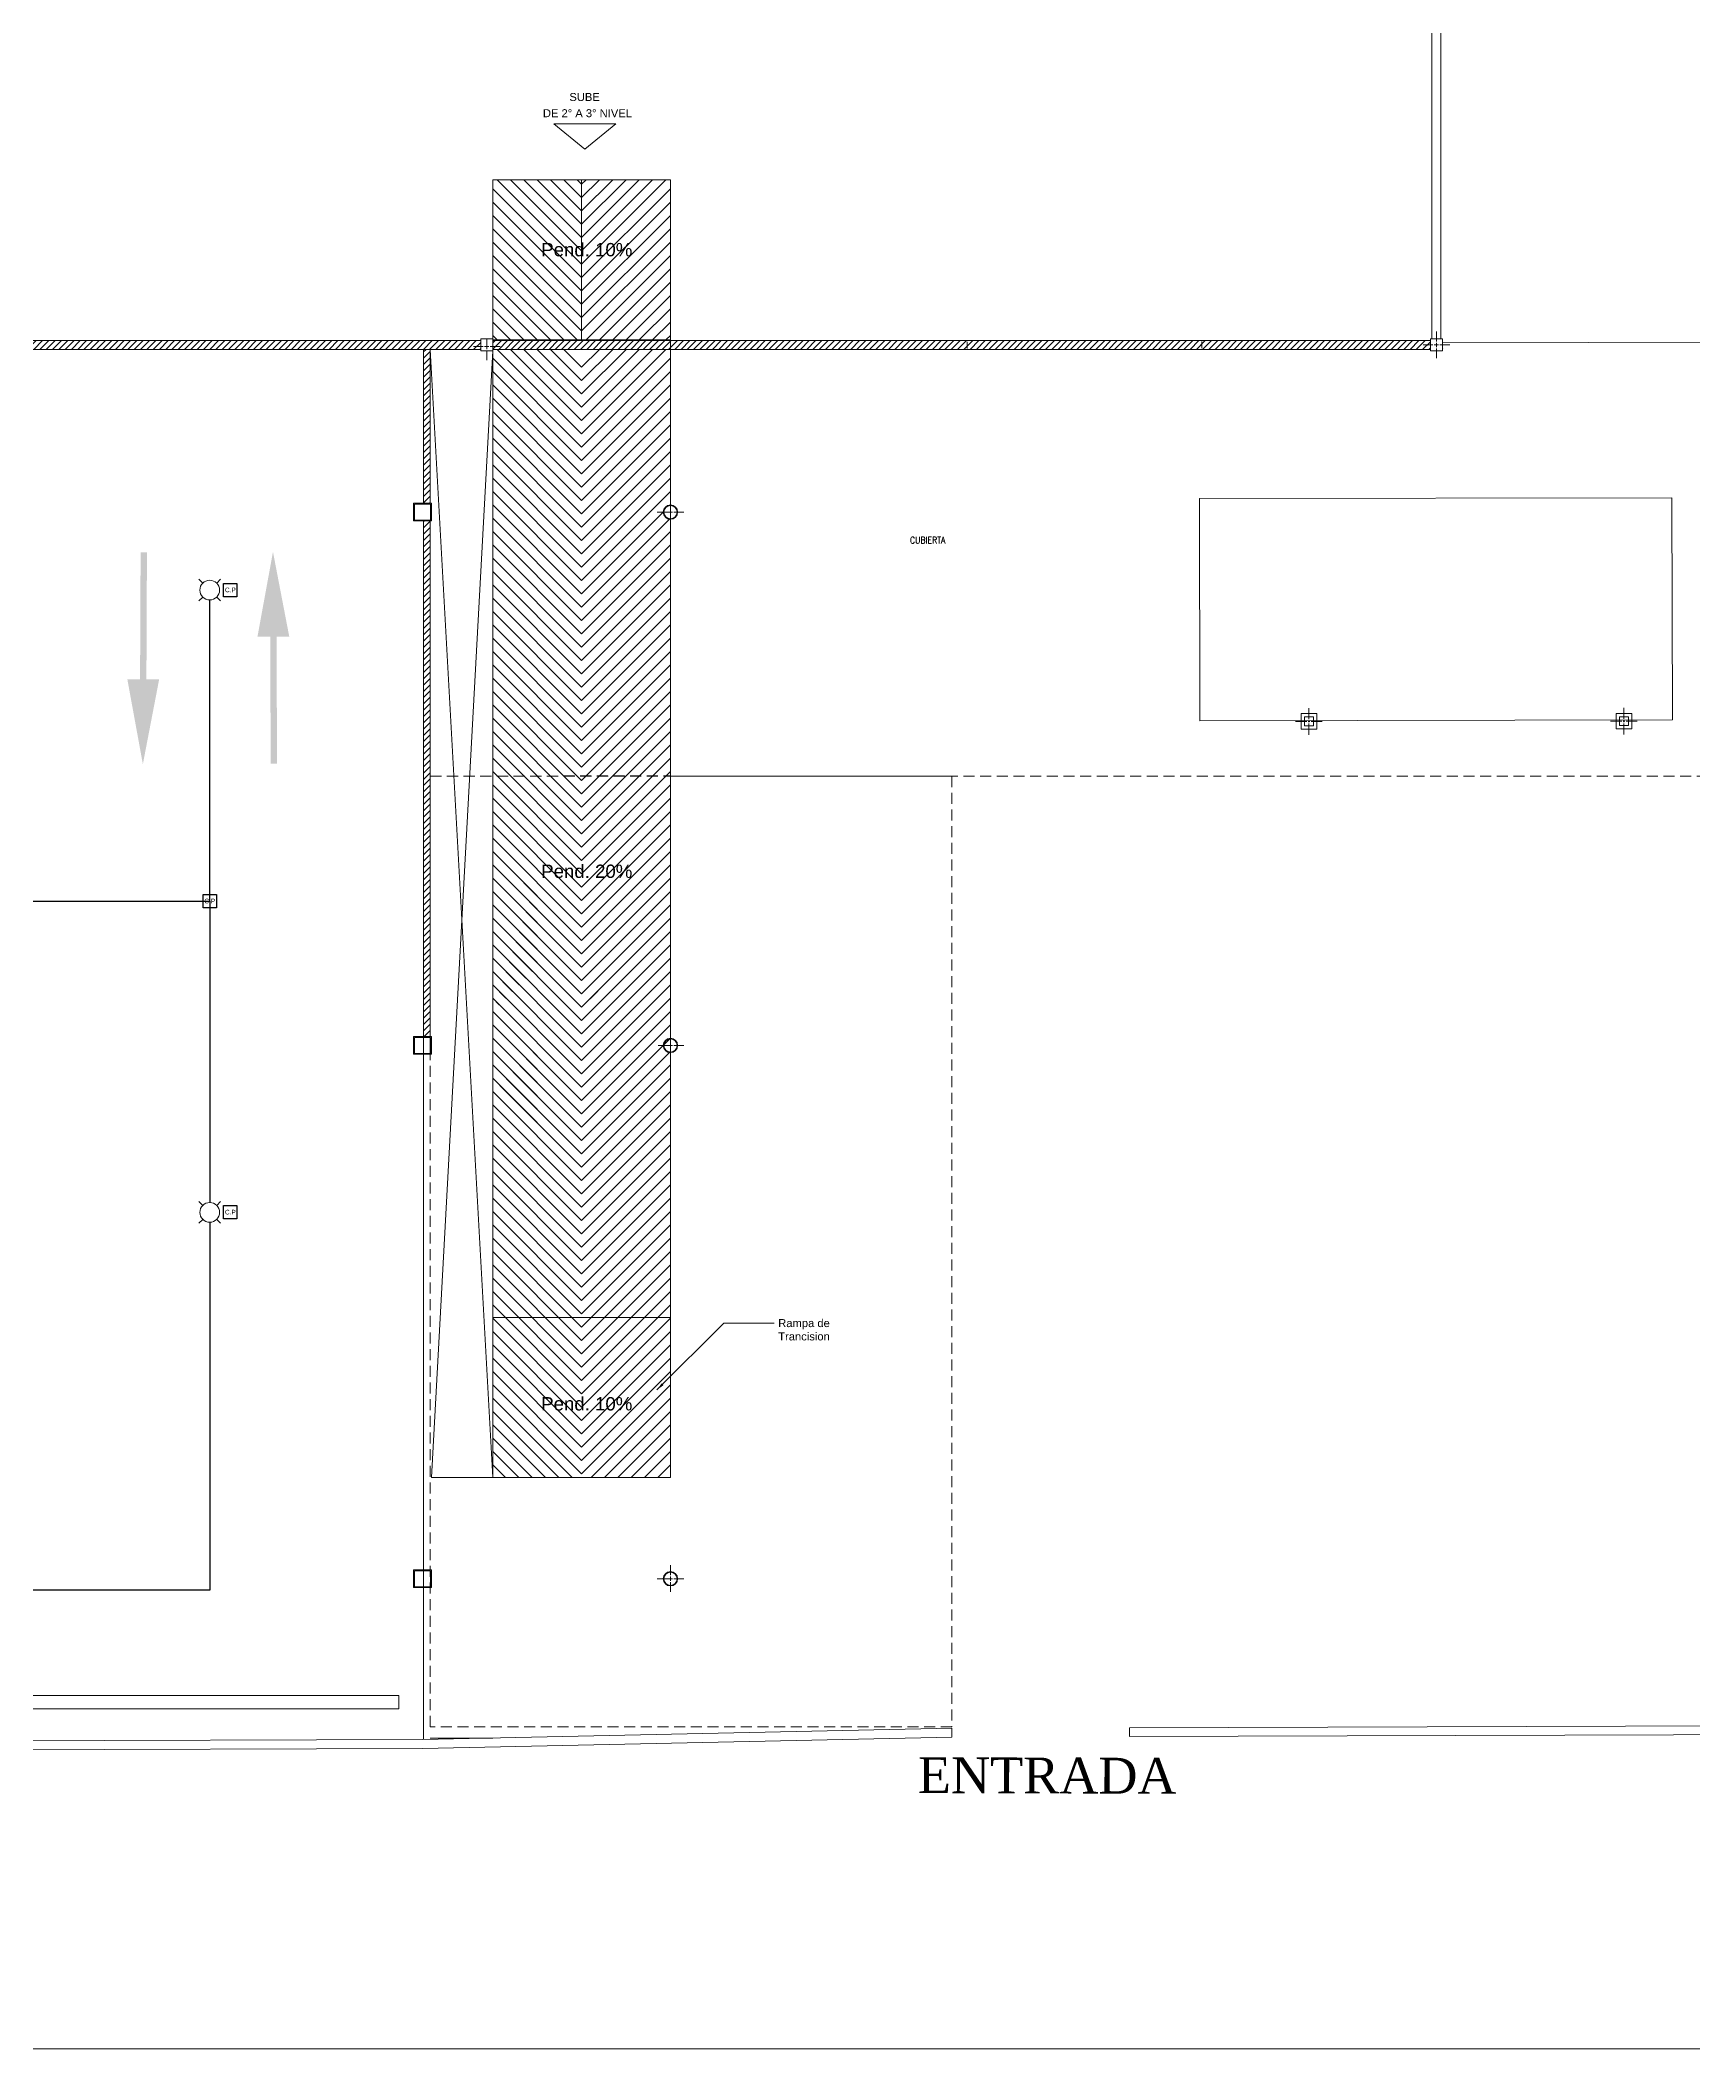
# Model space of a CAD drawing. Header units: millimetres. Extents: x 1010 to 1494, y -119 to 564.
# Drawn here: x 1233.29 to 1270.48, y -119.15 to -73.96 of the extents above; entities that cross this region are included whole.
import ezdxf
from ezdxf.enums import TextEntityAlignment as Align

# ---------------------------------------------------------------- set-up
doc = ezdxf.new("R2010")
doc.units = ezdxf.units.MM
doc.linetypes.add('HIDDEN', pattern=[0.375, 0.25, -0.125])
doc.layers.get('0').update_dxf_attribs({"lineweight": 9})
for name, color, linetype, lineweight in [('Arquitectónico Bloqueado', 9, 'Continuous', 9), ('AS_0', 7, 'Continuous', 9), ('AS_DETECCION_P2', 7, 'Continuous', 30)]:
    doc.layers.add(name, color=color, linetype=linetype, lineweight=lineweight)
doc.styles.add('Arial_400', font='arial.ttf')
doc.styles.add('ROMANS', font='romans', dxfattribs={"width": 0.7})
doc.styles.get("Standard").update_dxf_attribs({"font": 'arial.ttf'})
doc.dimstyles.get("Standard").update_dxf_attribs({"dimtxt": 0.18, "dimasz": 0.18, "dimexe": 0.18, "dimexo": 0.0625, "dimgap": 0.09, "dimtad": 0, "dimtih": 1, "dimtoh": 1, "dimdec": 4, "dimzin": 0, "dimdsep": 46, "dimtxsty": 'Standard', "dimcen": 0.09, "dimadec": 0, "dimazin": 0, "dimtfac": 1, "dimtdec": 4, "dimtofl": 0, "dimtmove": 0, "dimatfit": 3, "dimfxl": 1, "dimtolj": 1, "dimtzin": 0, "dimarcsym": 0})
pattern_1 = [(45, (1013.50005, -119.11496), (-0.07071068, 0.07071068), [])]

# ---------------------------------------------------------------- blocks, each defined once
blk = doc.blocks.new('Caja de Paso')
at = {"layer": 'AS_DETECCION_P2', "color": 1}
blk.add_lwpolyline([(1225.809, 42.937), (1226.109, 42.937), (1226.109, 42.637), (1225.809, 42.637), (1225.809, 42.937)], dxfattribs=at)
at = {"layer": 'AS_0', "color": 1, "linetype": 'Continuous', "style": 'Arial_400'}
blk.add_attdef('C.P', text='', height=0.105, dxfattribs=at).set_placement((1225.962, 42.791), align=Align.MIDDLE_CENTER)
blk = doc.blocks.new('AS_Strobe-CEILING')
at = {"color": 0, "linetype": 'Continuous', "lineweight": 20}
for p, q in [((-0.105, 0.105), (-0.163, 0.163)), ((0.105, 0.105), (0.163, 0.163)), ((-0.105, -0.105), (-0.163, -0.163)), ((0.105, -0.105), (0.163, -0.163))]:
    blk.add_line(p, q, dxfattribs=at)
blk.add_ellipse((0, 0), major_axis=(0.148, 0), ratio=1, dxfattribs=at)
blk = doc.blocks.new('Base Arquitectónico 2do Piso')
at = {"layer": 'Arquitectónico Bloqueado', "transparency": 33554536}
h = blk.add_hatch(dxfattribs=at)
h.set_pattern_fill('_USER', color=256, scale=0.1, angle=45, pattern_type=0)
h.set_pattern_definition(pattern_1)
h.paths.add_polyline_path([(1226.153, -80.714), (1226.153, -80.914), (1243.203, -80.914), (1243.203, -80.714)])
h = blk.add_hatch(dxfattribs=at)
h.set_pattern_fill('_USER', color=256, scale=0.1, angle=45, pattern_type=0)
h.set_pattern_definition(pattern_1)
h.paths.add_polyline_path([(1243.473, -80.714), (1243.473, -80.914), (1264.573, -80.914), (1264.573, -80.714)])
h = blk.add_hatch(dxfattribs=at)
h.set_pattern_fill('_USER', color=256, scale=0.1, angle=45, pattern_type=0)
h.set_pattern_definition([(45, (1184.90831, -125.11128), (-0.07071068, 0.07071068), [])])
h.paths.add_polyline_path([(1242.068, -88.118), (1241.918, -88.118), (1241.918, -96.395), (1242.068, -96.395)])
h.paths.add_polyline_path([(1242.068, -84.774), (1241.918, -84.774), (1241.918, -88.118), (1242.068, -88.118)])
h.paths.add_polyline_path([(1241.918, -84.374), (1242.068, -84.374), (1242.068, -80.914), (1241.918, -80.914)])
at = {"layer": 'Arquitectónico Bloqueado', "linetype": 'Continuous', "lineweight": 30, "ltscale": 0.5}
for points in [[(1235.601, -90.245), (1235.252, -88.337), (1235.538, -88.338), (1235.55, -85.478), (1235.693, -85.479), (1235.681, -88.339), (1235.967, -88.34)], [(1238.529, -85.468), (1238.18, -87.376), (1238.466, -87.375), (1238.478, -90.235), (1238.621, -90.234), (1238.609, -87.374), (1238.895, -87.373)]]:
    blk.add_hatch(color=256, dxfattribs=at).paths.add_polyline_path(points, flags=16)
at = {"layer": 'Arquitectónico Bloqueado'}
for p, q in [((1245.546, -75.839), (1244.846, -75.839)), ((1244.846, -75.839), (1245.546, -76.411)), ((1245.546, -75.839), (1246.246, -75.839)), ((1246.246, -75.839), (1245.546, -76.411)), ((1245.473, -78.999), (1243.573, -77.099)), ((1245.473, -78.699), (1243.873, -77.099)), ((1245.473, -78.399), (1244.173, -77.099)), ((1245.473, -78.099), (1244.473, -77.099)), ((1245.473, -77.799), (1244.773, -77.099)), ((1245.473, -77.499), (1245.073, -77.099)), ((1245.473, -77.199), (1245.373, -77.099)), ((1245.473, -77.199), (1245.573, -77.099)), ((1245.473, -77.499), (1245.873, -77.099)), ((1245.473, -77.799), (1246.173, -77.099)), ((1245.473, -78.099), (1246.473, -77.099)), ((1245.473, -78.999), (1247.373, -77.099)), ((1245.473, -78.699), (1247.073, -77.099)), ((1245.473, -78.399), (1246.773, -77.099)), ((1245.473, -79.299), (1243.473, -77.299)), ((1245.473, -79.599), (1243.473, -77.599)), ((1245.473, -79.299), (1247.473, -77.299)), ((1245.473, -79.599), (1247.473, -77.599)), ((1245.473, -79.899), (1243.473, -77.899)), ((1245.473, -79.899), (1247.473, -77.899)), ((1245.473, -80.199), (1243.473, -78.199)), ((1245.473, -80.499), (1243.473, -78.499)), ((1245.473, -80.199), (1247.473, -78.199)), ((1245.473, -80.499), (1247.473, -78.499)), ((1245.373, -80.699), (1243.473, -78.799)), ((1245.573, -80.699), (1247.473, -78.799)), ((1245.073, -80.699), (1243.473, -79.099)), ((1244.773, -80.699), (1243.473, -79.399)), ((1245.873, -80.699), (1247.473, -79.099)), ((1246.173, -80.699), (1247.473, -79.399)), ((1244.473, -80.699), (1243.473, -79.699)), ((1246.473, -80.699), (1247.473, -79.699)), ((1244.173, -80.699), (1243.473, -79.999)), ((1243.873, -80.699), (1243.473, -80.299)), ((1246.773, -80.699), (1247.473, -79.999)), ((1247.073, -80.699), (1247.473, -80.299)), ((1243.258, -80.849), (1243.038, -80.849)), ((1243.388, -80.849), (1243.288, -80.849)), ((1243.338, -80.814), (1243.338, -80.679)), ((1243.338, -80.909), (1243.338, -80.809)), ((1243.338, -80.809), (1243.338, -80.859)), ((1243.638, -80.849), (1243.418, -80.849)), ((1243.573, -80.699), (1243.473, -80.599)), ((1243.473, -80.679), (1243.473, -106.299)), ((1247.373, -80.699), (1247.473, -80.599)), ((1247.473, -80.699), (1247.473, -106.299)), ((1254.153, -80.893), (1254.153, -80.743)), ((1259.43, -80.735), (1259.43, -80.885)), ((1264.628, -80.814), (1264.408, -80.814)), ((1264.758, -80.814), (1264.658, -80.814)), ((1264.708, -80.734), (1264.708, -80.51)), ((1264.708, -80.864), (1264.708, -80.764)), ((1264.708, -81.11), (1264.708, -80.894)), ((1265.008, -80.814), (1264.788, -80.814)), ((1284.229, -80.734), (1264.843, -80.762)), ((1241.918, -84.374), (1241.918, -80.914)), ((1242.068, -80.914), (1241.918, -80.914)), ((1242.068, -84.374), (1242.068, -80.914)), ((1242.068, -80.914), (1243.203, -80.914)), ((1242.068, -80.914), (1243.473, -106.299)), ((1242.093, -106.299), (1243.473, -80.949)), ((1243.338, -81.159), (1243.338, -80.939)), ((1245.473, -83.114), (1243.473, -81.114)), ((1245.473, -82.814), (1243.573, -80.914)), ((1245.473, -82.514), (1243.873, -80.914)), ((1245.473, -82.214), (1244.173, -80.914)), ((1245.473, -81.914), (1244.473, -80.914)), ((1245.473, -81.614), (1244.773, -80.914)), ((1245.473, -81.314), (1245.073, -80.914)), ((1245.473, -81.314), (1245.873, -80.914)), ((1245.473, -81.614), (1246.173, -80.914)), ((1245.473, -81.914), (1246.473, -80.914)), ((1245.473, -82.814), (1247.373, -80.914)), ((1245.473, -82.514), (1247.073, -80.914)), ((1245.473, -82.214), (1246.773, -80.914)), ((1245.473, -83.114), (1247.473, -81.114)), ((1264.862, -80.904), (1264.862, -80.903)), ((1245.473, -83.414), (1243.473, -81.414)), ((1245.473, -83.714), (1243.473, -81.714)), ((1245.473, -83.414), (1247.473, -81.414)), ((1245.473, -83.714), (1247.473, -81.714)), ((1245.473, -84.014), (1243.473, -82.014)), ((1245.473, -84.014), (1247.473, -82.014)), ((1245.473, -84.314), (1243.473, -82.314)), ((1245.473, -84.614), (1243.473, -82.614)), ((1245.473, -84.314), (1247.473, -82.314)), ((1245.473, -84.614), (1247.473, -82.614)), ((1245.473, -84.914), (1243.473, -82.914)), ((1245.473, -84.914), (1247.473, -82.914)), ((1245.473, -85.214), (1243.473, -83.214)), ((1245.473, -85.514), (1243.473, -83.514)), ((1245.473, -85.214), (1247.473, -83.214)), ((1245.473, -85.514), (1247.473, -83.514)), ((1245.473, -85.814), (1243.473, -83.814)), ((1245.473, -85.814), (1247.473, -83.814)), ((1245.473, -86.114), (1243.473, -84.114)), ((1245.473, -86.414), (1243.473, -84.414)), ((1245.473, -86.114), (1247.473, -84.114)), ((1247.473, -84.494), (1247.473, -84.27)), ((1241.918, -112.193), (1241.918, -84.774)), ((1242.068, -96.774), (1242.068, -84.774)), ((1245.473, -86.714), (1243.473, -84.714)), ((1245.473, -86.414), (1247.311, -84.576)), ((1245.473, -86.714), (1247.452, -84.735)), ((1247.393, -84.574), (1247.173, -84.574)), ((1247.418, -84.574), (1247.198, -84.574)), ((1247.523, -84.574), (1247.423, -84.574)), ((1247.523, -84.574), (1247.423, -84.574)), ((1247.473, -84.624), (1247.473, -84.524)), ((1247.473, -84.624), (1247.473, -84.524)), ((1247.473, -84.87), (1247.473, -84.654)), ((1247.473, -84.87), (1247.473, -84.654)), ((1247.773, -84.574), (1247.553, -84.574)), ((1247.773, -84.574), (1247.553, -84.574)), ((1245.473, -87.014), (1243.473, -85.014)), ((1245.473, -87.314), (1243.473, -85.314)), ((1245.473, -87.014), (1247.473, -85.014)), ((1245.473, -87.314), (1247.473, -85.314)), ((1245.473, -87.614), (1243.473, -85.614)), ((1245.473, -87.614), (1247.473, -85.614)), ((1245.473, -87.914), (1243.473, -85.914)), ((1245.473, -88.214), (1243.473, -86.214)), ((1245.473, -87.914), (1247.473, -85.914)), ((1245.473, -88.214), (1247.473, -86.214)), ((1245.473, -88.514), (1243.473, -86.514)), ((1245.473, -88.514), (1247.473, -86.514)), ((1245.473, -88.814), (1243.473, -86.814)), ((1245.473, -89.114), (1243.473, -87.114)), ((1245.473, -88.814), (1247.473, -86.814)), ((1245.473, -89.114), (1247.473, -87.114)), ((1245.473, -89.414), (1243.473, -87.414)), ((1245.473, -89.414), (1247.473, -87.414)), ((1245.473, -89.714), (1243.473, -87.714)), ((1245.473, -90.014), (1243.473, -88.014)), ((1245.473, -89.714), (1247.473, -87.714)), ((1245.473, -90.014), (1247.473, -88.014)), ((1245.473, -90.314), (1243.473, -88.314)), ((1245.473, -90.314), (1247.473, -88.314)), ((1245.473, -90.614), (1243.473, -88.614)), ((1245.473, -90.914), (1243.473, -88.914)), ((1245.473, -90.614), (1247.473, -88.614)), ((1245.473, -90.914), (1247.473, -88.914)), ((1261.841, -89.232), (1261.841, -88.982)), ((1268.929, -89.227), (1268.929, -88.977)), ((1245.473, -91.214), (1243.473, -89.214)), ((1245.473, -91.214), (1247.473, -89.214)), ((1261.541, -89.282), (1261.791, -89.282)), ((1262.016, -89.107), (1261.666, -89.107)), ((1261.666, -89.107), (1261.666, -89.457)), ((1261.666, -89.457), (1262.016, -89.457)), ((1261.821, -89.282), (1261.861, -89.282)), ((1261.841, -89.302), (1261.841, -89.262)), ((1261.841, -89.582), (1261.841, -89.332)), ((1261.891, -89.282), (1262.141, -89.282)), ((1262.016, -89.457), (1262.016, -89.107)), ((1268.629, -89.277), (1268.879, -89.277)), ((1269.104, -89.102), (1268.754, -89.102)), ((1268.754, -89.102), (1268.754, -89.452)), ((1269.104, -89.102), (1268.754, -89.102)), ((1268.754, -89.102), (1268.754, -89.452)), ((1268.754, -89.452), (1269.104, -89.452)), ((1268.909, -89.277), (1268.949, -89.277)), ((1268.929, -89.297), (1268.929, -89.257)), ((1268.929, -89.577), (1268.929, -89.327)), ((1268.979, -89.277), (1269.229, -89.277)), ((1269.104, -89.452), (1269.104, -89.102)), ((1269.104, -89.452), (1269.104, -89.102)), ((1269.104, -89.452), (1269.104, -89.447)), ((1245.473, -91.514), (1243.473, -89.514)), ((1245.473, -91.814), (1243.473, -89.814)), ((1245.473, -91.514), (1247.473, -89.514)), ((1245.473, -91.814), (1247.473, -89.814)), ((1245.473, -92.114), (1243.473, -90.114)), ((1245.473, -92.114), (1247.473, -90.114)), ((1245.473, -92.414), (1243.473, -90.414)), ((1245.473, -92.714), (1243.473, -90.714)), ((1245.473, -92.414), (1247.473, -90.414)), ((1245.473, -92.714), (1247.473, -90.714)), ((1245.473, -93.014), (1243.473, -91.014)), ((1245.473, -93.014), (1247.473, -91.014)), ((1245.473, -93.314), (1243.473, -91.314)), ((1245.473, -93.614), (1243.473, -91.614)), ((1245.473, -93.314), (1247.473, -91.314)), ((1245.473, -93.614), (1247.473, -91.614)), ((1245.473, -93.914), (1243.473, -91.914)), ((1245.473, -93.914), (1247.473, -91.914)), ((1244.867, -93.608), (1243.473, -92.214)), ((1245.473, -94.214), (1243.473, -92.214)), ((1245.117, -94.158), (1243.473, -92.514)), ((1245.473, -94.514), (1243.473, -92.514)), ((1245.473, -94.214), (1247.473, -92.214)), ((1245.473, -94.514), (1247.473, -92.514)), ((1244.967, -94.308), (1243.473, -92.814)), ((1245.473, -94.814), (1243.473, -92.814)), ((1245.473, -94.814), (1247.473, -92.814)), ((1244.817, -94.458), (1243.473, -93.114)), ((1245.473, -95.114), (1243.473, -93.114)), ((1244.667, -94.608), (1243.473, -93.414)), ((1245.473, -95.414), (1243.473, -93.414)), ((1245.473, -95.114), (1247.473, -93.114)), ((1245.473, -95.414), (1247.473, -93.414)), ((1244.517, -94.758), (1243.473, -93.714)), ((1245.473, -95.714), (1243.473, -93.714)), ((1245.473, -95.714), (1247.473, -93.714)), ((1244.367, -94.908), (1243.473, -94.014)), ((1245.473, -96.014), (1243.473, -94.014)), ((1244.217, -95.058), (1243.473, -94.314)), ((1245.473, -96.314), (1243.473, -94.314)), ((1245.473, -96.014), (1247.473, -94.014)), ((1245.473, -96.014), (1247.473, -94.014)), ((1245.473, -96.314), (1247.473, -94.314)), ((1245.473, -96.314), (1247.473, -94.314)), ((1244.067, -95.208), (1243.473, -94.614)), ((1245.473, -96.614), (1243.473, -94.614)), ((1245.473, -96.614), (1247.473, -94.614)), ((1245.473, -96.614), (1247.473, -94.614)), ((1246.096, -94.491), (1246.099, -94.488)), ((1243.917, -95.358), (1243.473, -94.914)), ((1245.473, -96.914), (1243.473, -94.914)), ((1243.767, -95.508), (1243.473, -95.214)), ((1245.473, -97.214), (1243.473, -95.214)), ((1245.473, -96.914), (1247.473, -94.914)), ((1245.473, -96.914), (1247.473, -94.914)), ((1245.473, -97.214), (1247.473, -95.214)), ((1245.473, -97.214), (1247.473, -95.214)), ((1245.473, -95.714), (1245.837, -95.35)), ((1243.617, -95.658), (1243.473, -95.514)), ((1245.473, -97.514), (1243.473, -95.514)), ((1245.473, -95.714), (1245.434, -95.675)), ((1245.473, -97.514), (1247.473, -95.514)), ((1245.473, -97.514), (1247.473, -95.514)), ((1245.473, -97.814), (1243.473, -95.814)), ((1245.473, -98.114), (1243.473, -96.114)), ((1245.473, -96.614), (1244.984, -96.125)), ((1245.473, -96.314), (1245.134, -95.975)), ((1245.473, -96.014), (1245.284, -95.825)), ((1245.473, -97.814), (1247.473, -95.814)), ((1245.473, -98.114), (1247.473, -96.114)), ((1245.473, -98.414), (1243.473, -96.414)), ((1245.473, -98.714), (1243.473, -96.714)), ((1245.473, -97.514), (1244.533, -96.574)), ((1245.473, -97.214), (1244.684, -96.425)), ((1245.473, -96.914), (1244.834, -96.275)), ((1245.473, -98.414), (1247.473, -96.414)), ((1245.473, -98.714), (1247.473, -96.714)), ((1247.418, -96.574), (1247.198, -96.574)), ((1247.523, -96.574), (1247.423, -96.574)), ((1247.523, -96.574), (1247.423, -96.574)), ((1247.473, -96.494), (1247.473, -96.27)), ((1247.473, -96.624), (1247.473, -96.524)), ((1247.473, -96.624), (1247.473, -96.524)), ((1247.473, -96.87), (1247.473, -96.654)), ((1247.473, -96.87), (1247.473, -96.654)), ((1247.773, -96.574), (1247.553, -96.574)), ((1247.773, -96.574), (1247.553, -96.574)), ((1245.473, -99.014), (1243.473, -97.014)), ((1245.473, -98.414), (1244.084, -97.025)), ((1245.473, -98.114), (1244.234, -96.875)), ((1245.473, -97.814), (1244.384, -96.725)), ((1245.473, -99.014), (1247.473, -97.014)), ((1245.473, -99.314), (1243.473, -97.314)), ((1245.473, -99.614), (1243.473, -97.614)), ((1245.473, -99.314), (1243.634, -97.475)), ((1245.473, -99.014), (1243.784, -97.325)), ((1245.473, -98.714), (1243.934, -97.175)), ((1245.473, -99.314), (1247.473, -97.314)), ((1245.473, -99.614), (1247.473, -97.614)), ((1245.473, -99.914), (1243.473, -97.914)), ((1245.473, -99.914), (1247.473, -97.914)), ((1245.473, -100.214), (1243.473, -98.214)), ((1245.473, -100.514), (1243.473, -98.514)), ((1245.473, -100.214), (1247.473, -98.214)), ((1245.473, -100.514), (1247.473, -98.514)), ((1245.473, -100.814), (1243.473, -98.814)), ((1245.473, -100.814), (1247.473, -98.814)), ((1245.473, -101.114), (1243.473, -99.114)), ((1245.473, -101.414), (1243.473, -99.414)), ((1245.473, -101.114), (1247.473, -99.114)), ((1245.473, -101.414), (1247.473, -99.414)), ((1245.473, -101.714), (1243.473, -99.714)), ((1245.473, -101.714), (1247.473, -99.714)), ((1245.473, -102.014), (1243.473, -100.014)), ((1245.473, -102.314), (1243.473, -100.314)), ((1245.473, -102.014), (1247.473, -100.014)), ((1245.473, -102.314), (1247.473, -100.314)), ((1245.473, -102.614), (1243.473, -100.614)), ((1245.473, -102.614), (1247.473, -100.614)), ((1245.473, -102.914), (1243.473, -100.914)), ((1245.473, -103.214), (1243.473, -101.214)), ((1245.473, -102.914), (1247.473, -100.914)), ((1245.473, -103.214), (1247.473, -101.214)), ((1245.473, -103.514), (1243.473, -101.514)), ((1245.473, -103.514), (1247.473, -101.514)), ((1245.473, -103.814), (1243.473, -101.814)), ((1245.473, -104.114), (1243.473, -102.114)), ((1245.473, -103.814), (1247.473, -101.814)), ((1245.473, -104.114), (1247.473, -102.114)), ((1245.473, -104.414), (1243.473, -102.414)), ((1245.473, -104.414), (1247.473, -102.414)), ((1243.473, -102.699), (1247.473, -102.699)), ((1245.473, -104.714), (1243.473, -102.714)), ((1245.473, -105.014), (1243.473, -103.014)), ((1245.473, -104.714), (1247.473, -102.714)), ((1245.473, -105.014), (1247.473, -103.014)), ((1245.473, -105.314), (1243.473, -103.314)), ((1245.473, -105.314), (1247.473, -103.314)), ((1245.473, -105.614), (1243.473, -103.614)), ((1245.473, -105.914), (1243.473, -103.914)), ((1245.473, -105.614), (1247.473, -103.614)), ((1245.473, -105.914), (1247.473, -103.914)), ((1245.473, -106.214), (1243.473, -104.214)), ((1245.473, -106.214), (1247.473, -104.214)), ((1245.258, -106.299), (1243.473, -104.514)), ((1244.958, -106.299), (1243.473, -104.814)), ((1245.688, -106.299), (1247.473, -104.514)), ((1245.988, -106.299), (1247.473, -104.814)), ((1244.658, -106.299), (1243.473, -105.114)), ((1246.288, -106.299), (1247.473, -105.114)), ((1244.358, -106.299), (1243.473, -105.414)), ((1244.058, -106.299), (1243.473, -105.714)), ((1246.588, -106.299), (1247.473, -105.414)), ((1246.888, -106.299), (1247.473, -105.714)), ((1243.758, -106.299), (1243.473, -106.014)), ((1247.188, -106.299), (1247.473, -106.014)), ((1243.473, -106.299), (1242.093, -106.299)), ((1243.473, -106.299), (1247.473, -106.299)), ((1247.473, -108.494), (1247.473, -108.27)), ((1247.393, -108.574), (1247.173, -108.574)), ((1247.418, -108.574), (1247.198, -108.574)), ((1247.523, -108.574), (1247.423, -108.574)), ((1247.523, -108.574), (1247.423, -108.574)), ((1247.473, -108.624), (1247.473, -108.524)), ((1247.473, -108.624), (1247.473, -108.524)), ((1247.473, -108.87), (1247.473, -108.654)), ((1247.473, -108.87), (1247.473, -108.654)), ((1247.773, -108.574), (1247.553, -108.574)), ((1247.773, -108.574), (1247.553, -108.574)), ((1253.806, -111.939), (1241.893, -112.194)), ((1253.806, -111.939), (1253.806, -112.139)), ((1257.806, -111.926), (1257.806, -112.126)), ((1241.893, -112.194), (1232.293, -112.224)), ((1241.893, -112.394), (1232.293, -112.424)), ((1253.806, -112.139), (1241.893, -112.394)), ((1242.068, -112.164), (1243.473, -112.164)), ((1243.473, -112.36), (1243.473, -112.36)), ((1257.806, -112.126), (1257.806, -112.126))]:
    blk.add_line(p, q, dxfattribs=at)
at = {"layer": 'Arquitectónico Bloqueado', "ltscale": 0.001}
blk.add_line((1247.473, -78.981), (1247.473, -78.781), dxfattribs=at)
at = {"layer": 'Arquitectónico Bloqueado', "linetype": 'HIDDEN'}
blk.add_line((1242.068, -90.512), (1276.854, -90.512), dxfattribs=at)
at = {"layer": 'Arquitectónico Bloqueado'}
for points in [[(1170.784, -5.291), (1321.02, -5.291), (1321.02, -119.15), (1170.784, -119.15)], [(1259.389, -89.267), (1270.019, -89.251), (1270.011, -84.251), (1259.381, -84.267)], [(1261.666, -89.457), (1262.016, -89.457), (1262.016, -89.107), (1261.666, -89.107)], [(1261.741, -89.382), (1261.941, -89.382), (1261.941, -89.182), (1261.741, -89.182)], [(1268.754, -89.452), (1269.104, -89.452), (1269.104, -89.102), (1268.754, -89.102)], [(1268.829, -89.377), (1269.029, -89.377), (1269.029, -89.177), (1268.829, -89.177)], [(1232.28, -111.204), (1241.364, -111.204), (1241.364, -111.504), (1232.28, -111.504)]]:
    blk.add_lwpolyline(points, close=True, dxfattribs=at)
for points in [[(1264.608, -80.679), (1264.808, -80.679), (1264.808, -67.479), (1264.608, -67.479), (1264.608, -80.679)], [(1243.473, -77.099), (1245.473, -77.099), (1245.473, -80.699), (1243.473, -80.699), (1243.473, -77.099)], [(1247.473, -77.099), (1245.473, -77.099), (1245.473, -80.699), (1247.473, -80.699), (1247.473, -77.099)], [(1226.153, -80.714), (1226.153, -80.914), (1243.203, -80.914), (1243.203, -80.714), (1226.153, -80.714)], [(1243.473, -80.949), (1243.473, -80.679), (1243.203, -80.679), (1243.203, -80.949), (1243.473, -80.949)], [(1243.473, -80.714), (1243.473, -80.914), (1264.573, -80.914), (1264.573, -80.714), (1243.473, -80.714)], [(1264.843, -80.949), (1264.843, -80.679), (1264.573, -80.679), (1264.573, -80.949), (1264.843, -80.949)], [(1241.693, -84.374), (1242.093, -84.374), (1242.093, -84.774), (1241.693, -84.774), (1241.693, -84.374)], [(1241.712, -84.393), (1242.074, -84.393), (1242.074, -84.755), (1241.712, -84.755), (1241.712, -84.393)], [(1241.693, -96.374), (1242.093, -96.374), (1242.093, -96.774), (1241.693, -96.774), (1241.693, -96.374)], [(1241.712, -96.393), (1242.074, -96.393), (1242.074, -96.755), (1241.712, -96.755), (1241.712, -96.393)], [(1241.693, -108.374), (1242.093, -108.374), (1242.093, -108.774), (1241.693, -108.774), (1241.693, -108.374)], [(1241.712, -108.393), (1242.074, -108.393), (1242.074, -108.755), (1241.712, -108.755), (1241.712, -108.393)], [(1257.806, -111.926), (1284.587, -111.84)], [(1257.806, -112.126), (1284.738, -112.039)]]:
    blk.add_lwpolyline(points, dxfattribs=at)
at = {"layer": 'Arquitectónico Bloqueado', "linetype": 'HIDDEN'}
blk.add_lwpolyline([(1242.067, -90.516), (1247.476, -90.508), (1247.473, -90.512), (1253.806, -90.512), (1253.806, -111.905), (1242.064, -111.905), (1242.068, -90.512)], dxfattribs=at)
at = {"layer": 'Arquitectónico Bloqueado'}
for centre, radius in [((1247.473, -84.574), 0.162), ((1247.473, -84.574), 0.162), ((1247.473, -84.574), 0.149), ((1247.473, -84.574), 0.149), ((1247.473, -96.574), 0.162), ((1247.473, -96.574), 0.162), ((1247.473, -96.574), 0.149), ((1247.473, -96.574), 0.149), ((1247.473, -108.574), 0.162), ((1247.473, -108.574), 0.162), ((1247.473, -108.574), 0.149), ((1247.473, -108.574), 0.149)]:
    blk.add_circle(centre, radius, dxfattribs=at)
at = {"layer": 'Arquitectónico Bloqueado', "style": 'ROMANS', "width": 0.85}
blk.add_text('CUBIERTA', height=0.15, dxfattribs=at).set_placement((1252.863, -85.279))
at = {"layer": 'Arquitectónico Bloqueado', "char_height": 0.18, "attachment_point": 1}
for s, insert in [('\\A1;SUBE', (1245.199, -75.144)), ('\\A1;DE 2° A 3° NIVEL', (1244.603, -75.509)), ('\\A1;Rampa de \\PTrancision', (1249.899, -102.731))]:
    blk.add_mtext(s, dxfattribs=dict(at, insert=insert))
at = {"layer": 'Arquitectónico Bloqueado', "char_height": 0.3, "attachment_point": 1}
for s, insert in [('Pend. 10%', (1244.565, -78.519)), ('Pend. 20%', (1244.565, -92.505)), ('Pend. 10%', (1244.565, -104.487))]:
    blk.add_mtext_dynamic_manual_height_columns(s, width=8.83831, gutter_width=5, heights=[0], dxfattribs=dict(at, insert=insert))
at = {"layer": 'Arquitectónico Bloqueado', "lineweight": 40, "insert": (1253.043, -112.589), "char_height": 0.80677, "width": 18.57685, "attachment_point": 1, "rotation": 359.8386}
blk.add_mtext('{\\fTimes New Roman|b0|i0|c0|p18;ENTRADA}', dxfattribs=at)
at = {"layer": 'Arquitectónico Bloqueado', "annotation_type": 0, "has_hookline": 1, "hookline_direction": 0, "text_width": 1.137}
blk.add_leader([(1247.17, -104.323, 99.842), (1248.673, -102.821, 99.842), (1249.809, -102.821, 99.842)], dimstyle='Standard', override={"dimgap": 0.09, "dimtad": 0}, dxfattribs=at)

msp = doc.modelspace()

# ---------------------------------------------------------------- linework, layer by layer
at = {"layer": 'AS_DETECCION_P2', "color": 5}
for p, q in [((1237.10501, -93.32925), (1237.10501, -86.55097)), ((1230.10501, -93.32925), (1237.10501, -93.32925)), ((1237.10501, -93.32925), (1237.10501, -100.10753)), ((1237.10501, -100.55097), (1237.10501, -108.82925)), ((1237.10501, -108.82925), (1230.32673, -108.82925))]:
    msp.add_line(p, q, dxfattribs=at)

# ---------------------------------------------------------------- block references
at = {"layer": 'Arquitectónico Bloqueado', "color": 5}
msp.add_blockref('Base Arquitectónico 2do Piso', (0, 0), dxfattribs=at)
at = {"layer": 'AS_DETECCION_P2', "color": 1, "linetype": 'Continuous', "xscale": 1.5, "yscale": 1.5, "zscale": 1.5}
for p in [(1237.10501, -86.32925), (1237.10501, -100.32925)]:
    msp.add_blockref('AS_Strobe-CEILING', p, dxfattribs=at)
at = {"layer": 'AS_DETECCION_P2', "color": 1}
for p in [(11.60897, -129.11579), (11.14607, -136.11579), (11.60897, -143.11579)]:
    msp.add_blockref('Caja de Paso', p, dxfattribs=at).add_auto_attribs({'C.P': 'C.P'})

doc.saveas('drawing.dxf')
